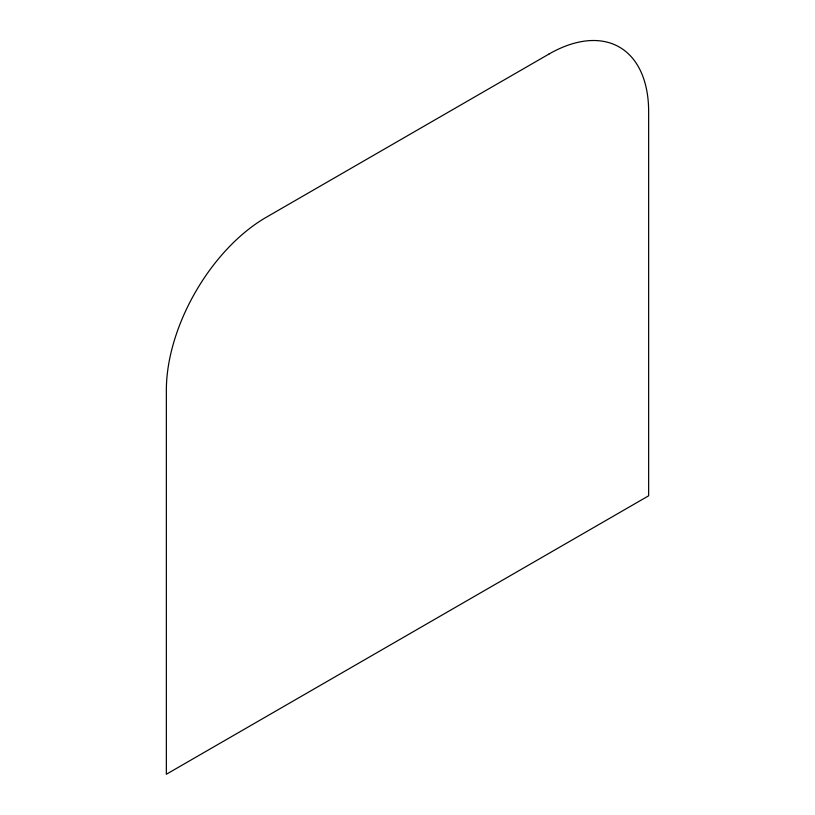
<?xml version="1.0" encoding="UTF-8"?>
<svg xmlns="http://www.w3.org/2000/svg" width="815" height="815" viewBox="0 0 815 815"><rect width="100%" height="100%" fill="white"/><g stroke="black" fill="none" stroke-linecap="round" stroke-linejoin="round"><path stroke-width="1.22" d="M548.862 54.116L266.138 217.35A141.117 81.469 -60 0 0 166.352 390.181L166.352 774.25L648.648 495.805L648.648 111.726A141.117 81.469 -60 0 0 548.862 54.116"/></g></svg>
